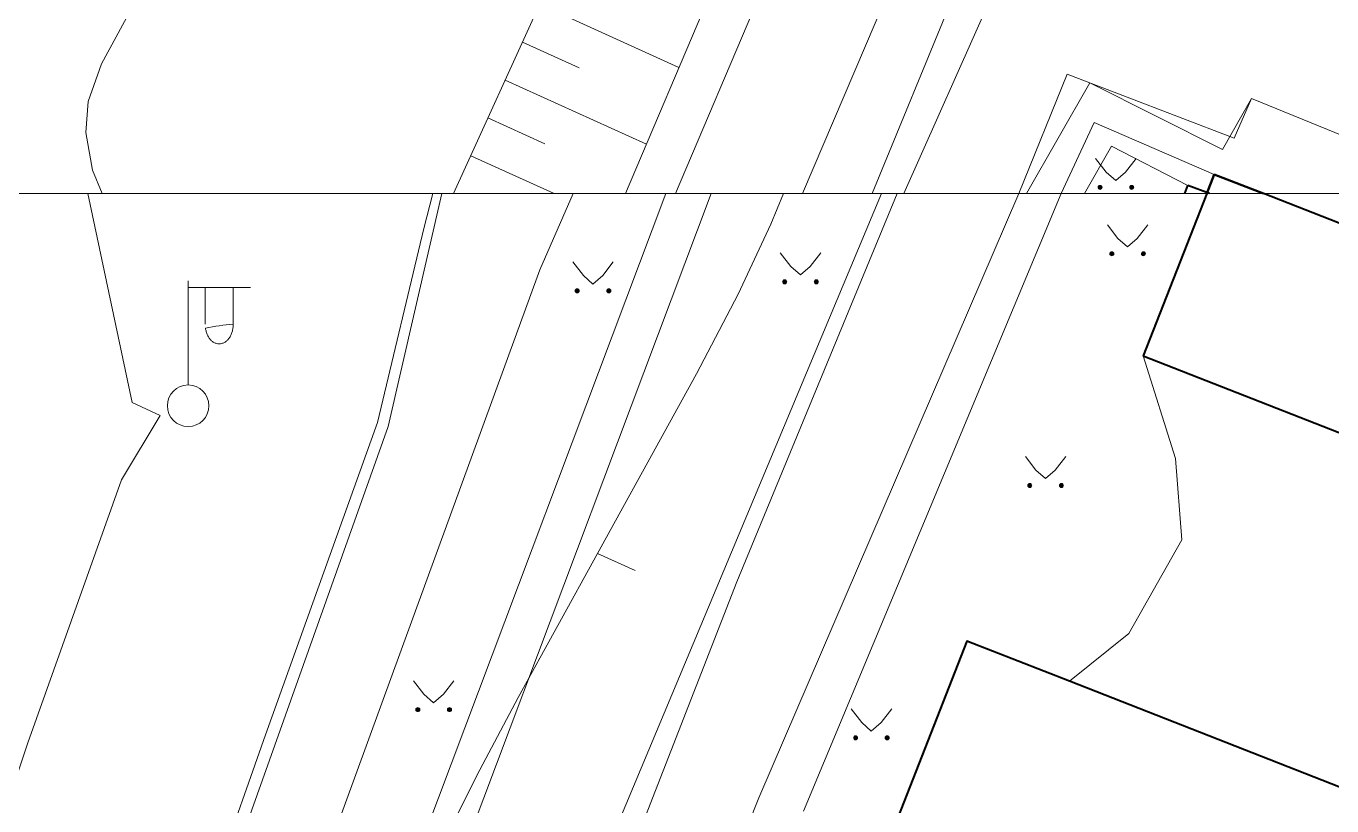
# Model space of a CAD drawing. Extents: x 1000 to 4000, y -5000 to -1000.
# Drawn here: x 1514.5 to 1577.3, y -4029.4 to -3991.9 of the extents above; entities that cross this region are included whole.
import ezdxf

# ---------------------------------------------------------------- set-up
doc = ezdxf.new("R2010")
doc.units = 0
doc.header["$MEASUREMENT"] = 0
for name, color, linetype in [('1', 7, 'CONTINUOUS'), ('11', 7, 'CONTINUOUS'), ('24', 7, 'CONTINUOUS'), ('37', 7, 'CONTINUOUS'), ('6', 7, 'CONTINUOUS'), ('СЛОЙ_11', 7, 'CONTINUOUS'), ('СЛОЙ_24', 7, 'CONTINUOUS'), ('СЛОЙ_3', 7, 'CONTINUOUS'), ('СЛОЙ_37', 7, 'CONTINUOUS'), ('СЛОЙ_40', 7, 'CONTINUOUS'), ('СЛОЙ_41', 7, 'CONTINUOUS'), ('СЛОЙ_50', 7, 'CONTINUOUS'), ('СЛОЙ_52', 7, 'CONTINUOUS'), ('СЛОЙ_6', 7, 'CONTINUOUS')]:
    doc.layers.add(name, color=color, linetype=linetype)

msp = doc.modelspace()

# ---------------------------------------------------------------- linework, layer by layer
at = {"layer": '1', "color": 253, "linetype": 'Continuous', "lineweight": 0}
msp.add_line((1000, -4000), (2000, -4000), dxfattribs=at)
msp.add_line((1000, -4000), (2000, -4000), dxfattribs=at)
at = {"layer": '11', "color": 253, "linetype": 'Continuous', "lineweight": 0}
msp.add_line((1555.166, -4000), (1561.412, -3984.774), dxfattribs=at)
at = {"layer": '24', "color": 253, "linetype": 'Continuous', "lineweight": 0}
for p, q in [((1545.717, -4000), (1559.139, -3968.399)), ((1551.825, -4000), (1565.258, -3968.374)), ((1525.988, -3979.269), (1518.127, -3993.759)), ((1543.306, -4000), (1551.277, -3981.232)), ((1518.127, -3993.759), (1517.49, -3995.571)), ((1562.584, -4000), (1565.629, -3994.679)), ((1565.629, -3994.679), (1572.008, -3997.878)), ((1517.49, -3995.571), (1517.384, -3997.062)), ((1572.008, -3997.878), (1573.39, -3995.425)), ((1573.39, -3995.425), (1584.587, -4000)), ((1517.384, -3997.062), (1517.702, -3998.874)), ((1565.375, -4000), (1566.667, -3997.724)), ((1566.667, -3997.724), (1570.342, -3999.61)), ((1517.702, -3998.874), (1518.161, -4000))]:
    msp.add_line(p, q, dxfattribs=at)
at = {"layer": '37', "color": 253, "linetype": 'Continuous', "lineweight": 0}
for p, q in [((1535.046, -4000), (1544.753, -3978.644)), ((1556.694, -4000), (1563.477, -3984.724)), ((1545.88, -3993.939), (1539.184, -3990.896)), ((1541.087, -3993.958), (1538.356, -3992.717)), ((1544.316, -3997.623), (1537.529, -3994.538)), ((1539.432, -3997.6), (1536.701, -3996.359)), ((1539.88, -4000), (1535.874, -3998.179))]:
    msp.add_line(p, q, dxfattribs=at)
at = {"layer": '6', "color": 253, "linetype": 'Continuous', "lineweight": 40}
for p in [(1570.194, -4000), (1571.379, -4000)]:
    msp.add_line(p, (1570.342, -3999.61), dxfattribs=at)
at = {"layer": 'СЛОЙ_11', "color": 253, "linetype": 'Continuous', "lineweight": 0}
for points in [[(1517.473, -4000), (1519.604, -4010.038), (1520.958, -4010.665)], [(1521.373, -4039.215), (1526.017, -4026.021), (1531.397, -4010.997), (1533.62, -4001.669), (1534.047, -4000)], [(1532.88, -4054.357), (1555.616, -4000)], [(1519.087, -4013.764), (1514.592, -4026.393), (1511.679, -4035.125), (1514.255, -4036.25), (1521.373, -4039.215)]]:
    msp.add_lwpolyline(points, dxfattribs=at)
at = {"layer": 'СЛОЙ_24', "color": 253, "linetype": 'Continuous', "lineweight": 0}
for p, q in [((1573.39, -3995.425), (1584.587, -4000)), ((1545.249, -4000), (1525.211, -4053.238)), ((1547.432, -4000), (1527.045, -4054.153))]:
    msp.add_line(p, q, dxfattribs=at)
for points in [[(1564.537, -3994.261), (1562.215, -4000)], [(1564.537, -3994.261), (1572.565, -3997.337)], [(1572.565, -3997.337), (1573.39, -3995.425)], [(1565.837, -3996.575), (1564.244, -4000)], [(1565.837, -3996.575), (1571.608, -3999.074)], [(1562.215, -4000), (1549.727, -4029.049), (1538.73, -4056.706)], [(1564.244, -4000), (1551.871, -4029.678)]]:
    msp.add_lwpolyline(points, dxfattribs=at)
at = {"layer": 'СЛОЙ_3', "color": 253, "linetype": 'Continuous', "lineweight": 0}
for p, q in [((1522.296, -4009.198), (1522.296, -4004.198)), ((1522.296, -4007.198), (1522.296, -4004.198)), ((1522.296, -4004.512), (1525.296, -4004.512)), ((1523.117, -4006.28), (1523.117, -4004.512)), ((1524.459, -4006.28), (1524.459, -4004.512))]:
    msp.add_line(p, q, dxfattribs=at)
msp.add_lwpolyline([(1524.459, -4006.28, -0.035191), (1524.446, -4006.464, -0.036545), (1524.408, -4006.641, -0.03934), (1524.346, -4006.804, -0.0437), (1524.263, -4006.947, -0.049642), (1524.161, -4007.064, -0.056748), (1524.045, -4007.151, -0.0637), (1523.919, -4007.205, -0.068204), (1523.788, -4007.223, -0.068204), (1523.657, -4007.205, -0.0637), (1523.531, -4007.151, -0.056748), (1523.415, -4007.064, -0.049642), (1523.313, -4006.947, -0.0437), (1523.23, -4006.804, -0.03934), (1523.168, -4006.641, -0.036545), (1523.13, -4006.464, -0.035191)], format="xyb", close=True, dxfattribs=at)
msp.add_circle((1522.296, -4010.198), 1, dxfattribs=at)
at = {"layer": 'СЛОЙ_37', "color": 253, "linetype": 'Continuous', "lineweight": 0}
for points in [[(1520.187, -4051.159), (1521.52, -4040.393), (1531.912, -4011.191), (1534.489, -4000)], [(1520.187, -4051.159), (1528.735, -4032.357), (1539.2, -4003.659), (1540.797, -4000)], [(1534.505, -4055.009), (1548.659, -4018.667), (1556.372, -4000)]]:
    msp.add_lwpolyline(points, dxfattribs=at)
at = {"layer": 'СЛОЙ_40', "color": 253, "linetype": 'Continuous', "lineweight": 0}
msp.add_lwpolyline([(1564.644, -4023.439), (1567.496, -4021.146), (1570.049, -4016.64), (1569.749, -4012.734), (1568.191, -4007.791)], dxfattribs=at)
at = {"layer": 'СЛОЙ_41', "color": 253, "linetype": 'Continuous', "lineweight": 0}
for p, q in [((1565.905, -3998.312), (1566.415, -3998.962)), ((1567.855, -3998.312), (1567.345, -3998.962)), ((1566.415, -3998.962), (1566.875, -3999.372)), ((1567.345, -3998.962), (1566.875, -3999.372)), ((1566.468, -4001.501), (1566.978, -4002.151)), ((1568.418, -4001.501), (1567.908, -4002.151)), ((1566.978, -4002.151), (1567.438, -4002.561)), ((1567.908, -4002.151), (1567.438, -4002.561)), ((1540.777, -4003.285), (1541.287, -4003.935)), ((1542.727, -4003.285), (1542.217, -4003.935)), ((1550.747, -4002.849), (1551.257, -4003.499)), ((1552.697, -4002.849), (1552.187, -4003.499)), ((1541.287, -4003.935), (1541.747, -4004.345)), ((1542.217, -4003.935), (1541.747, -4004.345)), ((1551.257, -4003.499), (1551.717, -4003.909)), ((1552.187, -4003.499), (1551.717, -4003.909)), ((1562.527, -4012.639), (1563.037, -4013.289)), ((1564.477, -4012.639), (1563.967, -4013.289)), ((1563.037, -4013.289), (1563.497, -4013.699)), ((1563.967, -4013.289), (1563.497, -4013.699)), ((1533.119, -4023.416), (1533.629, -4024.066)), ((1535.069, -4023.416), (1534.559, -4024.066)), ((1533.629, -4024.066), (1534.089, -4024.476)), ((1534.559, -4024.066), (1534.089, -4024.476)), ((1554.154, -4024.772), (1554.664, -4025.422)), ((1556.104, -4024.772), (1555.594, -4025.422)), ((1554.664, -4025.422), (1555.124, -4025.832)), ((1555.594, -4025.422), (1555.124, -4025.832))]:
    msp.add_line(p, q, dxfattribs=at)
for centre in [(1566.119, -3999.702), (1567.64, -3999.702), (1566.682, -4002.891), (1568.203, -4002.891), (1540.991, -4004.673), (1542.512, -4004.673), (1550.961, -4004.239), (1552.482, -4004.239), (1562.741, -4014.029), (1564.262, -4014.029), (1533.333, -4024.804), (1534.854, -4024.804), (1554.368, -4026.16), (1555.889, -4026.16)]:
    msp.add_circle(centre, 0.0976, dxfattribs=at)
for points in [[(1566.023, -3999.721), (1566.021, -3999.702), (1566.023, -3999.682)], [(1566.029, -3999.739), (1566.023, -3999.682), (1566.029, -3999.664)], [(1566.023, -3999.721), (1566.023, -3999.682), (1566.029, -3999.739)], [(1566.038, -3999.756), (1566.029, -3999.664), (1566.038, -3999.647)], [(1566.029, -3999.739), (1566.029, -3999.664), (1566.038, -3999.756)], [(1566.05, -3999.771), (1566.038, -3999.647), (1566.05, -3999.633)], [(1566.038, -3999.756), (1566.038, -3999.647), (1566.05, -3999.771)], [(1566.065, -3999.783), (1566.05, -3999.633), (1566.065, -3999.62)], [(1566.05, -3999.771), (1566.05, -3999.633), (1566.065, -3999.783)], [(1566.082, -3999.792), (1566.065, -3999.62), (1566.082, -3999.611)], [(1566.065, -3999.783), (1566.065, -3999.62), (1566.082, -3999.792)], [(1566.1, -3999.797), (1566.082, -3999.611), (1566.1, -3999.606)], [(1566.082, -3999.792), (1566.082, -3999.611), (1566.1, -3999.797)], [(1566.119, -3999.799), (1566.1, -3999.606), (1566.119, -3999.604)], [(1566.1, -3999.797), (1566.1, -3999.606), (1566.119, -3999.799)], [(1567.544, -3999.721), (1567.542, -3999.702), (1567.544, -3999.682)], [(1567.55, -3999.739), (1567.544, -3999.682), (1567.55, -3999.664)], [(1567.544, -3999.721), (1567.544, -3999.682), (1567.55, -3999.739)], [(1567.559, -3999.756), (1567.55, -3999.664), (1567.559, -3999.647)], [(1567.55, -3999.739), (1567.55, -3999.664), (1567.559, -3999.756)], [(1567.571, -3999.771), (1567.559, -3999.647), (1567.571, -3999.633)], [(1567.559, -3999.756), (1567.559, -3999.647), (1567.571, -3999.771)], [(1567.586, -3999.783), (1567.571, -3999.633), (1567.586, -3999.62)], [(1567.571, -3999.771), (1567.571, -3999.633), (1567.586, -3999.783)], [(1567.603, -3999.792), (1567.586, -3999.62), (1567.603, -3999.611)], [(1567.586, -3999.783), (1567.586, -3999.62), (1567.603, -3999.792)], [(1567.621, -3999.797), (1567.603, -3999.611), (1567.621, -3999.606)], [(1567.603, -3999.792), (1567.603, -3999.611), (1567.621, -3999.797)], [(1567.64, -3999.799), (1567.621, -3999.606), (1567.64, -3999.604)], [(1567.621, -3999.797), (1567.621, -3999.606), (1567.64, -3999.799)], [(1566.586, -4002.91), (1566.584, -4002.891), (1566.586, -4002.871)], [(1566.592, -4002.928), (1566.586, -4002.871), (1566.592, -4002.853)], [(1566.586, -4002.91), (1566.586, -4002.871), (1566.592, -4002.928)], [(1566.601, -4002.945), (1566.592, -4002.853), (1566.601, -4002.836)], [(1566.592, -4002.928), (1566.592, -4002.853), (1566.601, -4002.945)], [(1566.613, -4002.96), (1566.601, -4002.836), (1566.613, -4002.822)], [(1566.601, -4002.945), (1566.601, -4002.836), (1566.613, -4002.96)], [(1566.628, -4002.972), (1566.613, -4002.822), (1566.628, -4002.809)], [(1566.613, -4002.96), (1566.613, -4002.822), (1566.628, -4002.972)], [(1566.645, -4002.981), (1566.628, -4002.809), (1566.645, -4002.8)], [(1566.628, -4002.972), (1566.628, -4002.809), (1566.645, -4002.981)], [(1566.663, -4002.986), (1566.645, -4002.8), (1566.663, -4002.795)], [(1566.645, -4002.981), (1566.645, -4002.8), (1566.663, -4002.986)], [(1566.682, -4002.988), (1566.663, -4002.795), (1566.682, -4002.793)], [(1566.663, -4002.986), (1566.663, -4002.795), (1566.682, -4002.988)], [(1568.107, -4002.91), (1568.105, -4002.891), (1568.107, -4002.871)], [(1568.113, -4002.928), (1568.107, -4002.871), (1568.113, -4002.853)], [(1568.107, -4002.91), (1568.107, -4002.871), (1568.113, -4002.928)], [(1568.122, -4002.945), (1568.113, -4002.853), (1568.122, -4002.836)], [(1568.113, -4002.928), (1568.113, -4002.853), (1568.122, -4002.945)], [(1568.134, -4002.96), (1568.122, -4002.836), (1568.134, -4002.822)], [(1568.122, -4002.945), (1568.122, -4002.836), (1568.134, -4002.96)], [(1568.149, -4002.972), (1568.134, -4002.822), (1568.149, -4002.809)], [(1568.134, -4002.96), (1568.134, -4002.822), (1568.149, -4002.972)], [(1568.166, -4002.981), (1568.149, -4002.809), (1568.166, -4002.8)], [(1568.149, -4002.972), (1568.149, -4002.809), (1568.166, -4002.981)], [(1568.184, -4002.986), (1568.166, -4002.8), (1568.184, -4002.795)], [(1568.166, -4002.981), (1568.166, -4002.8), (1568.184, -4002.986)], [(1568.203, -4002.988), (1568.184, -4002.795), (1568.203, -4002.793)], [(1568.184, -4002.986), (1568.184, -4002.795), (1568.203, -4002.988)], [(1540.922, -4004.742), (1540.909, -4004.619), (1540.922, -4004.604)], [(1540.936, -4004.754), (1540.922, -4004.604), (1540.936, -4004.592)], [(1540.922, -4004.742), (1540.922, -4004.604), (1540.936, -4004.754)], [(1540.953, -4004.763), (1540.936, -4004.592), (1540.953, -4004.583)], [(1540.936, -4004.754), (1540.936, -4004.592), (1540.953, -4004.763)], [(1540.972, -4004.769), (1540.953, -4004.583), (1540.972, -4004.577)], [(1540.953, -4004.763), (1540.953, -4004.583), (1540.972, -4004.769)], [(1540.991, -4004.771), (1540.972, -4004.577), (1540.991, -4004.575)], [(1540.972, -4004.769), (1540.972, -4004.577), (1540.991, -4004.771)], [(1542.443, -4004.742), (1542.43, -4004.619), (1542.443, -4004.604)], [(1542.457, -4004.754), (1542.443, -4004.604), (1542.457, -4004.592)], [(1542.443, -4004.742), (1542.443, -4004.604), (1542.457, -4004.754)], [(1542.474, -4004.763), (1542.457, -4004.592), (1542.474, -4004.583)], [(1542.457, -4004.754), (1542.457, -4004.592), (1542.474, -4004.763)], [(1542.493, -4004.769), (1542.474, -4004.583), (1542.493, -4004.577)], [(1542.474, -4004.763), (1542.474, -4004.583), (1542.493, -4004.769)], [(1542.512, -4004.771), (1542.493, -4004.577), (1542.512, -4004.575)], [(1542.493, -4004.769), (1542.493, -4004.577), (1542.512, -4004.771)], [(1550.865, -4004.258), (1550.863, -4004.239), (1550.865, -4004.219)], [(1550.871, -4004.276), (1550.865, -4004.219), (1550.871, -4004.201)], [(1550.865, -4004.258), (1550.865, -4004.219), (1550.871, -4004.276)], [(1550.88, -4004.293), (1550.871, -4004.201), (1550.88, -4004.184)], [(1550.871, -4004.276), (1550.871, -4004.201), (1550.88, -4004.293)], [(1550.892, -4004.308), (1550.88, -4004.184), (1550.892, -4004.17)], [(1550.88, -4004.293), (1550.88, -4004.184), (1550.892, -4004.308)], [(1550.907, -4004.32), (1550.892, -4004.17), (1550.907, -4004.157)], [(1550.892, -4004.308), (1550.892, -4004.17), (1550.907, -4004.32)], [(1550.924, -4004.329), (1550.907, -4004.157), (1550.924, -4004.148)], [(1550.907, -4004.32), (1550.907, -4004.157), (1550.924, -4004.329)], [(1550.942, -4004.334), (1550.924, -4004.148), (1550.942, -4004.143)], [(1550.924, -4004.329), (1550.924, -4004.148), (1550.942, -4004.334)], [(1550.961, -4004.336), (1550.942, -4004.143), (1550.961, -4004.141)], [(1550.942, -4004.334), (1550.942, -4004.143), (1550.961, -4004.336)], [(1552.386, -4004.258), (1552.384, -4004.239), (1552.386, -4004.219)], [(1552.392, -4004.276), (1552.386, -4004.219), (1552.392, -4004.201)], [(1552.386, -4004.258), (1552.386, -4004.219), (1552.392, -4004.276)], [(1552.401, -4004.293), (1552.392, -4004.201), (1552.401, -4004.184)], [(1552.392, -4004.276), (1552.392, -4004.201), (1552.401, -4004.293)], [(1552.413, -4004.308), (1552.401, -4004.184), (1552.413, -4004.17)], [(1552.401, -4004.293), (1552.401, -4004.184), (1552.413, -4004.308)], [(1552.428, -4004.32), (1552.413, -4004.17), (1552.428, -4004.157)], [(1552.413, -4004.308), (1552.413, -4004.17), (1552.428, -4004.32)], [(1552.445, -4004.329), (1552.428, -4004.157), (1552.445, -4004.148)], [(1552.428, -4004.32), (1552.428, -4004.157), (1552.445, -4004.329)], [(1552.463, -4004.334), (1552.445, -4004.148), (1552.463, -4004.143)], [(1552.445, -4004.329), (1552.445, -4004.148), (1552.463, -4004.334)], [(1552.482, -4004.336), (1552.463, -4004.143), (1552.482, -4004.141)], [(1552.463, -4004.334), (1552.463, -4004.143), (1552.482, -4004.336)], [(1540.895, -4004.692), (1540.893, -4004.673), (1540.895, -4004.654)], [(1540.9, -4004.71), (1540.895, -4004.654), (1540.9, -4004.636)], [(1540.895, -4004.692), (1540.895, -4004.654), (1540.9, -4004.71)], [(1540.909, -4004.727), (1540.9, -4004.636), (1540.909, -4004.619)], [(1540.9, -4004.71), (1540.9, -4004.636), (1540.909, -4004.727)], [(1540.909, -4004.727), (1540.909, -4004.619), (1540.922, -4004.742)], [(1542.416, -4004.692), (1542.414, -4004.673), (1542.416, -4004.654)], [(1542.421, -4004.71), (1542.416, -4004.654), (1542.421, -4004.636)], [(1542.416, -4004.692), (1542.416, -4004.654), (1542.421, -4004.71)], [(1542.43, -4004.727), (1542.421, -4004.636), (1542.43, -4004.619)], [(1542.421, -4004.71), (1542.421, -4004.636), (1542.43, -4004.727)], [(1542.43, -4004.727), (1542.43, -4004.619), (1542.443, -4004.742)], [(1562.645, -4014.048), (1562.643, -4014.029), (1562.645, -4014.009)], [(1562.651, -4014.066), (1562.645, -4014.009), (1562.651, -4013.991)], [(1562.645, -4014.048), (1562.645, -4014.009), (1562.651, -4014.066)], [(1562.66, -4014.083), (1562.651, -4013.991), (1562.66, -4013.974)], [(1562.651, -4014.066), (1562.651, -4013.991), (1562.66, -4014.083)], [(1562.672, -4014.098), (1562.66, -4013.974), (1562.672, -4013.96)], [(1562.66, -4014.083), (1562.66, -4013.974), (1562.672, -4014.098)], [(1562.687, -4014.11), (1562.672, -4013.96), (1562.687, -4013.947)], [(1562.672, -4014.098), (1562.672, -4013.96), (1562.687, -4014.11)], [(1562.704, -4014.119), (1562.687, -4013.947), (1562.704, -4013.938)], [(1562.687, -4014.11), (1562.687, -4013.947), (1562.704, -4014.119)], [(1562.722, -4014.124), (1562.704, -4013.938), (1562.722, -4013.933)], [(1562.704, -4014.119), (1562.704, -4013.938), (1562.722, -4014.124)], [(1562.741, -4014.126), (1562.722, -4013.933), (1562.741, -4013.931)], [(1562.722, -4014.124), (1562.722, -4013.933), (1562.741, -4014.126)], [(1564.166, -4014.048), (1564.164, -4014.029), (1564.166, -4014.009)], [(1564.172, -4014.066), (1564.166, -4014.009), (1564.172, -4013.991)], [(1564.166, -4014.048), (1564.166, -4014.009), (1564.172, -4014.066)], [(1564.181, -4014.083), (1564.172, -4013.991), (1564.181, -4013.974)], [(1564.172, -4014.066), (1564.172, -4013.991), (1564.181, -4014.083)], [(1564.193, -4014.098), (1564.181, -4013.974), (1564.193, -4013.96)], [(1564.181, -4014.083), (1564.181, -4013.974), (1564.193, -4014.098)], [(1564.208, -4014.11), (1564.193, -4013.96), (1564.208, -4013.947)], [(1564.193, -4014.098), (1564.193, -4013.96), (1564.208, -4014.11)], [(1564.225, -4014.119), (1564.208, -4013.947), (1564.225, -4013.938)], [(1564.208, -4014.11), (1564.208, -4013.947), (1564.225, -4014.119)], [(1564.243, -4014.124), (1564.225, -4013.938), (1564.243, -4013.933)], [(1564.225, -4014.119), (1564.225, -4013.938), (1564.243, -4014.124)], [(1564.262, -4014.126), (1564.243, -4013.933), (1564.262, -4013.931)], [(1564.243, -4014.124), (1564.243, -4013.933), (1564.262, -4014.126)], [(1533.237, -4024.823), (1533.235, -4024.804), (1533.237, -4024.785)], [(1533.242, -4024.841), (1533.237, -4024.785), (1533.242, -4024.767)], [(1533.237, -4024.823), (1533.237, -4024.785), (1533.242, -4024.841)], [(1533.251, -4024.858), (1533.242, -4024.767), (1533.251, -4024.75)], [(1533.242, -4024.841), (1533.242, -4024.767), (1533.251, -4024.858)], [(1533.264, -4024.873), (1533.251, -4024.75), (1533.264, -4024.735)], [(1533.251, -4024.858), (1533.251, -4024.75), (1533.264, -4024.873)], [(1533.278, -4024.885), (1533.264, -4024.735), (1533.278, -4024.723)], [(1533.264, -4024.873), (1533.264, -4024.735), (1533.278, -4024.885)], [(1533.295, -4024.894), (1533.278, -4024.723), (1533.295, -4024.714)], [(1533.278, -4024.885), (1533.278, -4024.723), (1533.295, -4024.894)], [(1533.314, -4024.9), (1533.295, -4024.714), (1533.314, -4024.708)], [(1533.295, -4024.894), (1533.295, -4024.714), (1533.314, -4024.9)], [(1533.333, -4024.902), (1533.314, -4024.708), (1533.333, -4024.706)], [(1533.314, -4024.9), (1533.314, -4024.708), (1533.333, -4024.902)], [(1534.758, -4024.823), (1534.756, -4024.804), (1534.758, -4024.785)], [(1534.763, -4024.841), (1534.758, -4024.785), (1534.763, -4024.767)], [(1534.758, -4024.823), (1534.758, -4024.785), (1534.763, -4024.841)], [(1534.772, -4024.858), (1534.763, -4024.767), (1534.772, -4024.75)], [(1534.763, -4024.841), (1534.763, -4024.767), (1534.772, -4024.858)], [(1534.785, -4024.873), (1534.772, -4024.75), (1534.785, -4024.735)], [(1534.772, -4024.858), (1534.772, -4024.75), (1534.785, -4024.873)], [(1534.799, -4024.885), (1534.785, -4024.735), (1534.799, -4024.723)], [(1534.785, -4024.873), (1534.785, -4024.735), (1534.799, -4024.885)], [(1534.816, -4024.894), (1534.799, -4024.723), (1534.816, -4024.714)], [(1534.799, -4024.885), (1534.799, -4024.723), (1534.816, -4024.894)], [(1534.835, -4024.9), (1534.816, -4024.714), (1534.835, -4024.708)], [(1534.816, -4024.894), (1534.816, -4024.714), (1534.835, -4024.9)], [(1534.854, -4024.902), (1534.835, -4024.708), (1534.854, -4024.706)], [(1534.835, -4024.9), (1534.835, -4024.708), (1534.854, -4024.902)], [(1554.272, -4026.179), (1554.27, -4026.16), (1554.272, -4026.141)], [(1554.277, -4026.197), (1554.272, -4026.141), (1554.277, -4026.123)], [(1554.272, -4026.179), (1554.272, -4026.141), (1554.277, -4026.197)], [(1554.286, -4026.214), (1554.277, -4026.123), (1554.286, -4026.106)], [(1554.277, -4026.197), (1554.277, -4026.123), (1554.286, -4026.214)], [(1554.299, -4026.229), (1554.286, -4026.106), (1554.299, -4026.091)], [(1554.286, -4026.214), (1554.286, -4026.106), (1554.299, -4026.229)], [(1554.313, -4026.241), (1554.299, -4026.091), (1554.313, -4026.079)], [(1554.299, -4026.229), (1554.299, -4026.091), (1554.313, -4026.241)], [(1554.33, -4026.25), (1554.313, -4026.079), (1554.33, -4026.07)], [(1554.313, -4026.241), (1554.313, -4026.079), (1554.33, -4026.25)], [(1554.349, -4026.256), (1554.33, -4026.07), (1554.349, -4026.064)], [(1554.33, -4026.25), (1554.33, -4026.07), (1554.349, -4026.256)], [(1554.368, -4026.258), (1554.349, -4026.064), (1554.368, -4026.062)], [(1554.349, -4026.256), (1554.349, -4026.064), (1554.368, -4026.258)], [(1555.793, -4026.179), (1555.791, -4026.16), (1555.793, -4026.141)], [(1555.798, -4026.197), (1555.793, -4026.141), (1555.798, -4026.123)], [(1555.793, -4026.179), (1555.793, -4026.141), (1555.798, -4026.197)], [(1555.807, -4026.214), (1555.798, -4026.123), (1555.807, -4026.106)], [(1555.798, -4026.197), (1555.798, -4026.123), (1555.807, -4026.214)], [(1555.82, -4026.229), (1555.807, -4026.106), (1555.82, -4026.091)], [(1555.807, -4026.214), (1555.807, -4026.106), (1555.82, -4026.229)], [(1555.834, -4026.241), (1555.82, -4026.091), (1555.834, -4026.079)], [(1555.82, -4026.229), (1555.82, -4026.091), (1555.834, -4026.241)], [(1555.851, -4026.25), (1555.834, -4026.079), (1555.851, -4026.07)], [(1555.834, -4026.241), (1555.834, -4026.079), (1555.851, -4026.25)], [(1555.87, -4026.256), (1555.851, -4026.07), (1555.87, -4026.064)], [(1555.851, -4026.25), (1555.851, -4026.07), (1555.87, -4026.256)], [(1555.889, -4026.258), (1555.87, -4026.064), (1555.889, -4026.062)], [(1555.87, -4026.256), (1555.87, -4026.064), (1555.889, -4026.258)]]:
    msp.add_solid(points, dxfattribs=at)
at = {"layer": 'СЛОЙ_41', "color": 253, "linetype": 'Continuous', "lineweight": 0, "extrusion": (0, 0, -1)}
for points in [[(-1566.119, -3999.799), (-1566.119, -3999.604), (-1566.138, -3999.797)], [(-1566.138, -3999.797), (-1566.119, -3999.604), (-1566.138, -3999.606)], [(-1566.138, -3999.797), (-1566.138, -3999.606), (-1566.156, -3999.792)], [(-1566.156, -3999.792), (-1566.138, -3999.606), (-1566.156, -3999.611)], [(-1566.156, -3999.792), (-1566.156, -3999.611), (-1566.173, -3999.783)], [(-1566.173, -3999.783), (-1566.156, -3999.611), (-1566.173, -3999.62)], [(-1566.173, -3999.783), (-1566.173, -3999.62), (-1566.188, -3999.771)], [(-1566.188, -3999.771), (-1566.173, -3999.62), (-1566.188, -3999.633)], [(-1566.188, -3999.771), (-1566.188, -3999.633), (-1566.2, -3999.756)], [(-1566.2, -3999.756), (-1566.188, -3999.633), (-1566.2, -3999.647)], [(-1566.2, -3999.756), (-1566.2, -3999.647), (-1566.209, -3999.739)], [(-1566.209, -3999.739), (-1566.2, -3999.647), (-1566.209, -3999.664)], [(-1566.209, -3999.739), (-1566.209, -3999.664), (-1566.215, -3999.721)], [(-1566.215, -3999.721), (-1566.209, -3999.664), (-1566.215, -3999.682)], [(-1566.215, -3999.721), (-1566.215, -3999.682), (-1566.217, -3999.702)], [(-1567.64, -3999.799), (-1567.64, -3999.604), (-1567.659, -3999.797)], [(-1567.659, -3999.797), (-1567.64, -3999.604), (-1567.659, -3999.606)], [(-1567.659, -3999.797), (-1567.659, -3999.606), (-1567.677, -3999.792)], [(-1567.677, -3999.792), (-1567.659, -3999.606), (-1567.677, -3999.611)], [(-1567.677, -3999.792), (-1567.677, -3999.611), (-1567.694, -3999.783)], [(-1567.694, -3999.783), (-1567.677, -3999.611), (-1567.694, -3999.62)], [(-1567.694, -3999.783), (-1567.694, -3999.62), (-1567.709, -3999.771)], [(-1567.709, -3999.771), (-1567.694, -3999.62), (-1567.709, -3999.633)], [(-1567.709, -3999.771), (-1567.709, -3999.633), (-1567.721, -3999.756)], [(-1567.721, -3999.756), (-1567.709, -3999.633), (-1567.721, -3999.647)], [(-1567.721, -3999.756), (-1567.721, -3999.647), (-1567.73, -3999.739)], [(-1567.73, -3999.739), (-1567.721, -3999.647), (-1567.73, -3999.664)], [(-1567.73, -3999.739), (-1567.73, -3999.664), (-1567.736, -3999.721)], [(-1567.736, -3999.721), (-1567.73, -3999.664), (-1567.736, -3999.682)], [(-1567.736, -3999.721), (-1567.736, -3999.682), (-1567.738, -3999.702)], [(-1566.682, -4002.988), (-1566.682, -4002.793), (-1566.701, -4002.986)], [(-1566.701, -4002.986), (-1566.682, -4002.793), (-1566.701, -4002.795)], [(-1566.701, -4002.986), (-1566.701, -4002.795), (-1566.719, -4002.981)], [(-1566.719, -4002.981), (-1566.701, -4002.795), (-1566.719, -4002.8)], [(-1566.719, -4002.981), (-1566.719, -4002.8), (-1566.736, -4002.972)], [(-1566.736, -4002.972), (-1566.719, -4002.8), (-1566.736, -4002.809)], [(-1566.736, -4002.972), (-1566.736, -4002.809), (-1566.751, -4002.96)], [(-1566.751, -4002.96), (-1566.736, -4002.809), (-1566.751, -4002.822)], [(-1566.751, -4002.96), (-1566.751, -4002.822), (-1566.763, -4002.945)], [(-1566.763, -4002.945), (-1566.751, -4002.822), (-1566.763, -4002.836)], [(-1566.763, -4002.945), (-1566.763, -4002.836), (-1566.772, -4002.928)], [(-1566.772, -4002.928), (-1566.763, -4002.836), (-1566.772, -4002.853)], [(-1566.772, -4002.928), (-1566.772, -4002.853), (-1566.778, -4002.91)], [(-1566.778, -4002.91), (-1566.772, -4002.853), (-1566.778, -4002.871)], [(-1566.778, -4002.91), (-1566.778, -4002.871), (-1566.78, -4002.891)], [(-1568.203, -4002.988), (-1568.203, -4002.793), (-1568.222, -4002.986)], [(-1568.222, -4002.986), (-1568.203, -4002.793), (-1568.222, -4002.795)], [(-1568.222, -4002.986), (-1568.222, -4002.795), (-1568.24, -4002.981)], [(-1568.24, -4002.981), (-1568.222, -4002.795), (-1568.24, -4002.8)], [(-1568.24, -4002.981), (-1568.24, -4002.8), (-1568.257, -4002.972)], [(-1568.257, -4002.972), (-1568.24, -4002.8), (-1568.257, -4002.809)], [(-1568.257, -4002.972), (-1568.257, -4002.809), (-1568.272, -4002.96)], [(-1568.272, -4002.96), (-1568.257, -4002.809), (-1568.272, -4002.822)], [(-1568.272, -4002.96), (-1568.272, -4002.822), (-1568.284, -4002.945)], [(-1568.284, -4002.945), (-1568.272, -4002.822), (-1568.284, -4002.836)], [(-1568.284, -4002.945), (-1568.284, -4002.836), (-1568.293, -4002.928)], [(-1568.293, -4002.928), (-1568.284, -4002.836), (-1568.293, -4002.853)], [(-1568.293, -4002.928), (-1568.293, -4002.853), (-1568.299, -4002.91)], [(-1568.299, -4002.91), (-1568.293, -4002.853), (-1568.299, -4002.871)], [(-1568.299, -4002.91), (-1568.299, -4002.871), (-1568.301, -4002.891)], [(-1540.991, -4004.771), (-1540.991, -4004.575), (-1541.01, -4004.769)], [(-1541.01, -4004.769), (-1540.991, -4004.575), (-1541.01, -4004.577)], [(-1541.01, -4004.769), (-1541.01, -4004.577), (-1541.028, -4004.763)], [(-1541.028, -4004.763), (-1541.01, -4004.577), (-1541.028, -4004.583)], [(-1541.028, -4004.763), (-1541.028, -4004.583), (-1541.045, -4004.754)], [(-1541.045, -4004.754), (-1541.028, -4004.583), (-1541.045, -4004.592)], [(-1541.045, -4004.754), (-1541.045, -4004.592), (-1541.06, -4004.742)], [(-1541.06, -4004.742), (-1541.045, -4004.592), (-1541.06, -4004.604)], [(-1541.06, -4004.742), (-1541.06, -4004.604), (-1541.072, -4004.727)], [(-1541.072, -4004.727), (-1541.06, -4004.604), (-1541.072, -4004.619)], [(-1542.512, -4004.771), (-1542.512, -4004.575), (-1542.531, -4004.769)], [(-1542.531, -4004.769), (-1542.512, -4004.575), (-1542.531, -4004.577)], [(-1542.531, -4004.769), (-1542.531, -4004.577), (-1542.549, -4004.763)], [(-1542.549, -4004.763), (-1542.531, -4004.577), (-1542.549, -4004.583)], [(-1542.549, -4004.763), (-1542.549, -4004.583), (-1542.566, -4004.754)], [(-1542.566, -4004.754), (-1542.549, -4004.583), (-1542.566, -4004.592)], [(-1542.566, -4004.754), (-1542.566, -4004.592), (-1542.581, -4004.742)], [(-1542.581, -4004.742), (-1542.566, -4004.592), (-1542.581, -4004.604)], [(-1542.581, -4004.742), (-1542.581, -4004.604), (-1542.593, -4004.727)], [(-1542.593, -4004.727), (-1542.581, -4004.604), (-1542.593, -4004.619)], [(-1550.961, -4004.336), (-1550.961, -4004.141), (-1550.98, -4004.334)], [(-1550.98, -4004.334), (-1550.961, -4004.141), (-1550.98, -4004.143)], [(-1550.98, -4004.334), (-1550.98, -4004.143), (-1550.998, -4004.329)], [(-1550.998, -4004.329), (-1550.98, -4004.143), (-1550.998, -4004.148)], [(-1550.998, -4004.329), (-1550.998, -4004.148), (-1551.015, -4004.32)], [(-1551.015, -4004.32), (-1550.998, -4004.148), (-1551.015, -4004.157)], [(-1551.015, -4004.32), (-1551.015, -4004.157), (-1551.03, -4004.308)], [(-1551.03, -4004.308), (-1551.015, -4004.157), (-1551.03, -4004.17)], [(-1551.03, -4004.308), (-1551.03, -4004.17), (-1551.042, -4004.293)], [(-1551.042, -4004.293), (-1551.03, -4004.17), (-1551.042, -4004.184)], [(-1551.042, -4004.293), (-1551.042, -4004.184), (-1551.051, -4004.276)], [(-1551.051, -4004.276), (-1551.042, -4004.184), (-1551.051, -4004.201)], [(-1551.051, -4004.276), (-1551.051, -4004.201), (-1551.057, -4004.258)], [(-1551.057, -4004.258), (-1551.051, -4004.201), (-1551.057, -4004.219)], [(-1551.057, -4004.258), (-1551.057, -4004.219), (-1551.059, -4004.239)], [(-1552.482, -4004.336), (-1552.482, -4004.141), (-1552.501, -4004.334)], [(-1552.501, -4004.334), (-1552.482, -4004.141), (-1552.501, -4004.143)], [(-1552.501, -4004.334), (-1552.501, -4004.143), (-1552.519, -4004.329)], [(-1552.519, -4004.329), (-1552.501, -4004.143), (-1552.519, -4004.148)], [(-1552.519, -4004.329), (-1552.519, -4004.148), (-1552.536, -4004.32)], [(-1552.536, -4004.32), (-1552.519, -4004.148), (-1552.536, -4004.157)], [(-1552.536, -4004.32), (-1552.536, -4004.157), (-1552.551, -4004.308)], [(-1552.551, -4004.308), (-1552.536, -4004.157), (-1552.551, -4004.17)], [(-1552.551, -4004.308), (-1552.551, -4004.17), (-1552.563, -4004.293)], [(-1552.563, -4004.293), (-1552.551, -4004.17), (-1552.563, -4004.184)], [(-1552.563, -4004.293), (-1552.563, -4004.184), (-1552.572, -4004.276)], [(-1552.572, -4004.276), (-1552.563, -4004.184), (-1552.572, -4004.201)], [(-1552.572, -4004.276), (-1552.572, -4004.201), (-1552.578, -4004.258)], [(-1552.578, -4004.258), (-1552.572, -4004.201), (-1552.578, -4004.219)], [(-1552.578, -4004.258), (-1552.578, -4004.219), (-1552.58, -4004.239)], [(-1541.072, -4004.727), (-1541.072, -4004.619), (-1541.081, -4004.71)], [(-1541.081, -4004.71), (-1541.072, -4004.619), (-1541.081, -4004.636)], [(-1541.081, -4004.71), (-1541.081, -4004.636), (-1541.086, -4004.692)], [(-1541.086, -4004.692), (-1541.081, -4004.636), (-1541.086, -4004.654)], [(-1541.086, -4004.692), (-1541.086, -4004.654), (-1541.088, -4004.673)], [(-1542.593, -4004.727), (-1542.593, -4004.619), (-1542.602, -4004.71)], [(-1542.602, -4004.71), (-1542.593, -4004.619), (-1542.602, -4004.636)], [(-1542.602, -4004.71), (-1542.602, -4004.636), (-1542.607, -4004.692)], [(-1542.607, -4004.692), (-1542.602, -4004.636), (-1542.607, -4004.654)], [(-1542.607, -4004.692), (-1542.607, -4004.654), (-1542.609, -4004.673)], [(-1562.741, -4014.126), (-1562.741, -4013.931), (-1562.76, -4014.124)], [(-1562.76, -4014.124), (-1562.741, -4013.931), (-1562.76, -4013.933)], [(-1562.76, -4014.124), (-1562.76, -4013.933), (-1562.778, -4014.119)], [(-1562.778, -4014.119), (-1562.76, -4013.933), (-1562.778, -4013.938)], [(-1562.778, -4014.119), (-1562.778, -4013.938), (-1562.795, -4014.11)], [(-1562.795, -4014.11), (-1562.778, -4013.938), (-1562.795, -4013.947)], [(-1562.795, -4014.11), (-1562.795, -4013.947), (-1562.81, -4014.098)], [(-1562.81, -4014.098), (-1562.795, -4013.947), (-1562.81, -4013.96)], [(-1562.81, -4014.098), (-1562.81, -4013.96), (-1562.822, -4014.083)], [(-1562.822, -4014.083), (-1562.81, -4013.96), (-1562.822, -4013.974)], [(-1562.822, -4014.083), (-1562.822, -4013.974), (-1562.831, -4014.066)], [(-1562.831, -4014.066), (-1562.822, -4013.974), (-1562.831, -4013.991)], [(-1562.831, -4014.066), (-1562.831, -4013.991), (-1562.837, -4014.048)], [(-1562.837, -4014.048), (-1562.831, -4013.991), (-1562.837, -4014.009)], [(-1562.837, -4014.048), (-1562.837, -4014.009), (-1562.839, -4014.029)], [(-1564.262, -4014.126), (-1564.262, -4013.931), (-1564.281, -4014.124)], [(-1564.281, -4014.124), (-1564.262, -4013.931), (-1564.281, -4013.933)], [(-1564.281, -4014.124), (-1564.281, -4013.933), (-1564.299, -4014.119)], [(-1564.299, -4014.119), (-1564.281, -4013.933), (-1564.299, -4013.938)], [(-1564.299, -4014.119), (-1564.299, -4013.938), (-1564.316, -4014.11)], [(-1564.316, -4014.11), (-1564.299, -4013.938), (-1564.316, -4013.947)], [(-1564.316, -4014.11), (-1564.316, -4013.947), (-1564.331, -4014.098)], [(-1564.331, -4014.098), (-1564.316, -4013.947), (-1564.331, -4013.96)], [(-1564.331, -4014.098), (-1564.331, -4013.96), (-1564.343, -4014.083)], [(-1564.343, -4014.083), (-1564.331, -4013.96), (-1564.343, -4013.974)], [(-1564.343, -4014.083), (-1564.343, -4013.974), (-1564.352, -4014.066)], [(-1564.352, -4014.066), (-1564.343, -4013.974), (-1564.352, -4013.991)], [(-1564.352, -4014.066), (-1564.352, -4013.991), (-1564.358, -4014.048)], [(-1564.358, -4014.048), (-1564.352, -4013.991), (-1564.358, -4014.009)], [(-1564.358, -4014.048), (-1564.358, -4014.009), (-1564.36, -4014.029)], [(-1533.333, -4024.902), (-1533.333, -4024.706), (-1533.352, -4024.9)], [(-1533.352, -4024.9), (-1533.333, -4024.706), (-1533.352, -4024.708)], [(-1533.352, -4024.9), (-1533.352, -4024.708), (-1533.37, -4024.894)], [(-1533.37, -4024.894), (-1533.352, -4024.708), (-1533.37, -4024.714)], [(-1533.37, -4024.894), (-1533.37, -4024.714), (-1533.387, -4024.885)], [(-1533.387, -4024.885), (-1533.37, -4024.714), (-1533.387, -4024.723)], [(-1533.387, -4024.885), (-1533.387, -4024.723), (-1533.402, -4024.873)], [(-1533.402, -4024.873), (-1533.387, -4024.723), (-1533.402, -4024.735)], [(-1533.402, -4024.873), (-1533.402, -4024.735), (-1533.414, -4024.858)], [(-1533.414, -4024.858), (-1533.402, -4024.735), (-1533.414, -4024.75)], [(-1533.414, -4024.858), (-1533.414, -4024.75), (-1533.423, -4024.841)], [(-1533.423, -4024.841), (-1533.414, -4024.75), (-1533.423, -4024.767)], [(-1533.423, -4024.841), (-1533.423, -4024.767), (-1533.428, -4024.823)], [(-1533.428, -4024.823), (-1533.423, -4024.767), (-1533.428, -4024.785)], [(-1533.428, -4024.823), (-1533.428, -4024.785), (-1533.43, -4024.804)], [(-1534.854, -4024.902), (-1534.854, -4024.706), (-1534.873, -4024.9)], [(-1534.873, -4024.9), (-1534.854, -4024.706), (-1534.873, -4024.708)], [(-1534.873, -4024.9), (-1534.873, -4024.708), (-1534.891, -4024.894)], [(-1534.891, -4024.894), (-1534.873, -4024.708), (-1534.891, -4024.714)], [(-1534.891, -4024.894), (-1534.891, -4024.714), (-1534.908, -4024.885)], [(-1534.908, -4024.885), (-1534.891, -4024.714), (-1534.908, -4024.723)], [(-1534.908, -4024.885), (-1534.908, -4024.723), (-1534.923, -4024.873)], [(-1534.923, -4024.873), (-1534.908, -4024.723), (-1534.923, -4024.735)], [(-1534.923, -4024.873), (-1534.923, -4024.735), (-1534.935, -4024.858)], [(-1534.935, -4024.858), (-1534.923, -4024.735), (-1534.935, -4024.75)], [(-1534.935, -4024.858), (-1534.935, -4024.75), (-1534.944, -4024.841)], [(-1534.944, -4024.841), (-1534.935, -4024.75), (-1534.944, -4024.767)], [(-1534.944, -4024.841), (-1534.944, -4024.767), (-1534.949, -4024.823)], [(-1534.949, -4024.823), (-1534.944, -4024.767), (-1534.949, -4024.785)], [(-1534.949, -4024.823), (-1534.949, -4024.785), (-1534.951, -4024.804)], [(-1554.368, -4026.258), (-1554.368, -4026.062), (-1554.387, -4026.256)], [(-1554.387, -4026.256), (-1554.368, -4026.062), (-1554.387, -4026.064)], [(-1554.387, -4026.256), (-1554.387, -4026.064), (-1554.405, -4026.25)], [(-1554.405, -4026.25), (-1554.387, -4026.064), (-1554.405, -4026.07)], [(-1554.405, -4026.25), (-1554.405, -4026.07), (-1554.422, -4026.241)], [(-1554.422, -4026.241), (-1554.405, -4026.07), (-1554.422, -4026.079)], [(-1554.422, -4026.241), (-1554.422, -4026.079), (-1554.437, -4026.229)], [(-1554.437, -4026.229), (-1554.422, -4026.079), (-1554.437, -4026.091)], [(-1554.437, -4026.229), (-1554.437, -4026.091), (-1554.449, -4026.214)], [(-1554.449, -4026.214), (-1554.437, -4026.091), (-1554.449, -4026.106)], [(-1554.449, -4026.214), (-1554.449, -4026.106), (-1554.458, -4026.197)], [(-1554.458, -4026.197), (-1554.449, -4026.106), (-1554.458, -4026.123)], [(-1554.458, -4026.197), (-1554.458, -4026.123), (-1554.463, -4026.179)], [(-1554.463, -4026.179), (-1554.458, -4026.123), (-1554.463, -4026.141)], [(-1554.463, -4026.179), (-1554.463, -4026.141), (-1554.465, -4026.16)], [(-1555.889, -4026.258), (-1555.889, -4026.062), (-1555.908, -4026.256)], [(-1555.908, -4026.256), (-1555.889, -4026.062), (-1555.908, -4026.064)], [(-1555.908, -4026.256), (-1555.908, -4026.064), (-1555.926, -4026.25)], [(-1555.926, -4026.25), (-1555.908, -4026.064), (-1555.926, -4026.07)], [(-1555.926, -4026.25), (-1555.926, -4026.07), (-1555.943, -4026.241)], [(-1555.943, -4026.241), (-1555.926, -4026.07), (-1555.943, -4026.079)], [(-1555.943, -4026.241), (-1555.943, -4026.079), (-1555.958, -4026.229)], [(-1555.958, -4026.229), (-1555.943, -4026.079), (-1555.958, -4026.091)], [(-1555.958, -4026.229), (-1555.958, -4026.091), (-1555.97, -4026.214)], [(-1555.97, -4026.214), (-1555.958, -4026.091), (-1555.97, -4026.106)], [(-1555.97, -4026.214), (-1555.97, -4026.106), (-1555.979, -4026.197)], [(-1555.979, -4026.197), (-1555.97, -4026.106), (-1555.979, -4026.123)], [(-1555.979, -4026.197), (-1555.979, -4026.123), (-1555.984, -4026.179)], [(-1555.984, -4026.179), (-1555.979, -4026.123), (-1555.984, -4026.141)], [(-1555.984, -4026.179), (-1555.984, -4026.141), (-1555.986, -4026.16)]]:
    msp.add_solid(points, dxfattribs=at)
at = {"layer": 'СЛОЙ_50', "color": 253, "linetype": 'Continuous', "lineweight": 0}
msp.add_line((1541.963, -4017.298), (1543.785, -4018.122), dxfattribs=at)
msp.add_lwpolyline([(1527.332, -4057.305), (1527.845, -4052.092), (1528.192, -4049.501), (1528.659, -4047.036), (1529.044, -4045.407), (1529.978, -4042.175), (1530.522, -4040.568), (1531.747, -4037.365), (1533.136, -4034.162), (1534.142, -4032.021), (1536.311, -4027.702), (1538.154, -4024.223), (1541.963, -4017.298), (1546.728, -4008.66), (1548.721, -4004.832), (1550.303, -4001.472), (1550.905, -4000)], dxfattribs=at)
at = {"layer": 'СЛОЙ_52', "color": 253, "linetype": 'Continuous', "lineweight": 0}
msp.add_line((1520.958, -4010.665), (1519.087, -4013.764), dxfattribs=at)
at = {"layer": 'СЛОЙ_6', "color": 253, "linetype": 'Continuous', "lineweight": 50}
for q in [(1571.245, -4000), (1573.971, -4000)]:
    msp.add_line((1571.608, -3999.074), q, dxfattribs=at)
at = {"layer": 'СЛОЙ_6', "color": 253, "linetype": 'Continuous', "lineweight": 40}
for points in [[(1571.245, -4000), (1568.191, -4007.791)], [(1587.385, -4006.621), (1582.7, -4004.784), (1583.163, -4003.603), (1573.971, -4000)], [(1568.191, -4007.791), (1585.095, -4014.416), (1584.635, -4015.591), (1584.074, -4017.021), (1579.307, -4029.186), (1564.644, -4023.439)], [(1564.644, -4023.439), (1559.718, -4021.508), (1556.395, -4029.987)]]:
    msp.add_lwpolyline(points, dxfattribs=at)

doc.saveas('drawing.dxf')
